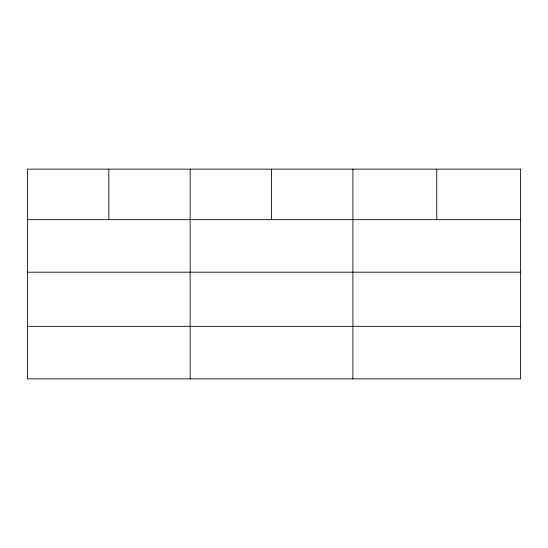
<?xml version="1.0" encoding="UTF-8"?>
<svg xmlns="http://www.w3.org/2000/svg" width="548" height="548" viewBox="0 0 548 548"><rect width="100%" height="100%" fill="white"/><g stroke="black" fill="none" stroke-linecap="round" stroke-linejoin="round"><path stroke-width="0.82" d="M520.6 272.198L520.6 169.127L27.4 169.127L27.4 378.874L520.6 378.874L520.6 272.198L27.4 272.198M27.4 219.659L520.6 219.659M27.4 326.334L520.6 326.334M436.756 169.127L436.756 219.659M352.912 169.127L352.912 378.874M271.534 169.127L271.534 219.659M190.156 169.127L190.156 378.874M108.778 169.127L108.778 219.659"/></g></svg>
